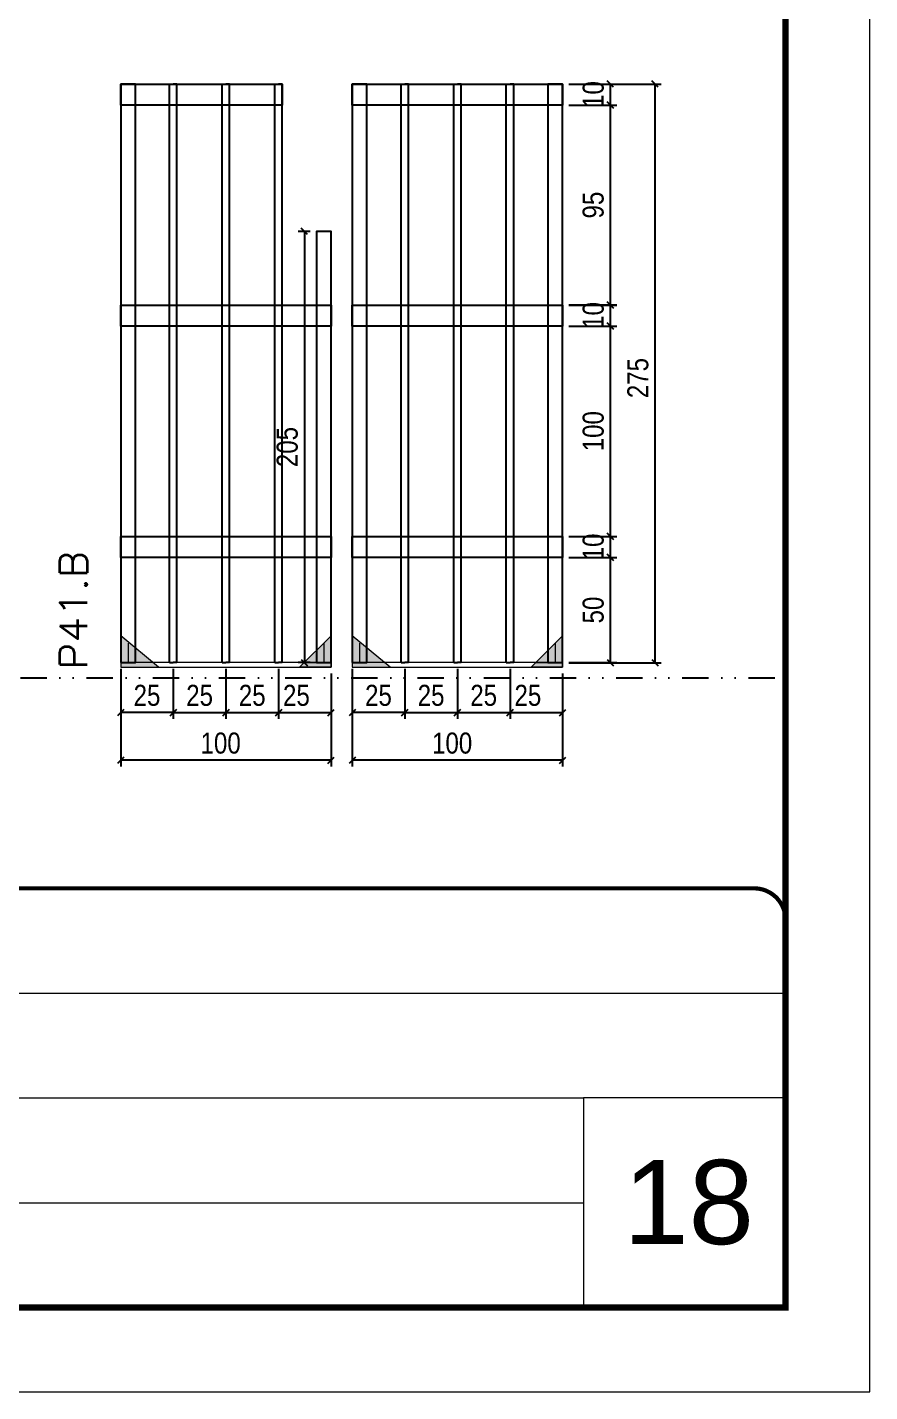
# Model space of a CAD drawing. Extents: x 14400 to 27878, y -21631 to 6985.
# Drawn here: x 17097 to 17497, y 1340 to 1989 of the extents above; entities that cross this region are included whole.
import ezdxf

# ---------------------------------------------------------------- set-up
doc = ezdxf.new("R2010")
doc.units = 0
for name, pattern in [('CONTINUO', [0]), ('DASHED', [0.75, 0.5, -0.25]), ('DIVIDE2', [0.625, 0.25, -0.125, 0, -0.125, 0, -0.125]), ('HIDDEN', [0.375, 0.25, -0.125])]:
    doc.linetypes.add(name, pattern=pattern)
for name, color, linetype, lineweight in [('CARIMBO', 255, 'Continuous', 9), ('Folhas', 255, 'Continuous', 9), ('Madeira', 126, 'Continuous', 18), ('Sarr 2.2x7', 40, 'Continuous', 9), ('SARRAFO DE PRESSAO', 251, 'DASHED', 9), ('Texto Seção', 7, 'Continuous', 15)]:
    doc.layers.add(name, color=color, linetype=linetype, lineweight=lineweight)
for name, color, linetype in [('COTA', 241, 'Continuous'), ('Nível', 160, 'Continuous'), ('SARR_2.2x10', 60, 'Continuous'), ('SARR_3.5x7', 81, 'Continuous'), ('SARR_7x7', 40, 'Continuous')]:
    doc.layers.add(name, color=color, linetype=linetype)
doc.styles.add('ARIAL', font='arial.ttf')
doc.styles.add('COTA TECNICA', font='techl___.ttf', dxfattribs={"height": 10})
doc.styles.add('REGUA-120', font='ROMANS.shx', dxfattribs={"height": 15})
doc.dimstyles.new('PAINEL', dxfattribs={"dimtxt": 10, "dimasz": 3, "dimexe": 3, "dimexo": 3, "dimgap": 3, "dimtad": 1, "dimdec": 1, "dimzin": 12, "dimdsep": 46, "dimtxsty": 'COTA TECNICA', "dimblk1": 'OBLIQUE', "dimblk2": 'OBLIQUE', "dimsah": 1, "dimcen": 0.9, "dimclrd": 4, "dimclre": 4, "dimclrt": 240, "dimadec": 1, "dimazin": 3, "dimtfac": 1, "dimtdec": 1, "dimtmove": 0, "dimatfit": 3, "dimfxl": 1, "dimtolj": 1, "dimtzin": 12, "dimarcsym": 0})

# ---------------------------------------------------------------- blocks, each defined once
blk = doc.blocks.new('9999999999')
at = {"color": 30, "linetype": 'CONTINUO'}
for p, q in [((98564.56, 34379.64), (99583.98, 34379.64)), ((98564.56, 34329.83), (99487.98, 34329.83)), ((99583.98, 34329.83), (99487.98, 34329.83)), ((99487.98, 34329.83), (99487.98, 34230.21)), ((98564.56, 34280.02), (99487.98, 34280.02))]:
    blk.add_line(p, q, dxfattribs=at)
at = {"color": 30, "linetype": 'CONTINUO', "const_width": 2}
blk.add_lwpolyline([(99583.98, 34230.21), (99583.98, 34414.45, 0.414214), (99568.98, 34429.45), (98228.98, 34429.45, 0.414214), (98213.98, 34414.45), (98213.98, 34245.21, 0.414214), (98228.98, 34230.21), (99583.98, 34230.21)], format="xyb", dxfattribs=at)
at = {"layer": 'Folhas'}
blk.add_lwpolyline([(98138.98, 34190.21), (99623.98, 34190.21), (99623.98, 35240.21), (98138.98, 35240.21)], close=True, dxfattribs=at)
at = {"layer": 'Folhas', "color": 30, "const_width": 3}
blk.add_lwpolyline([(98213.98, 34230.21), (99583.98, 34230.21), (99583.98, 35200.21), (98213.98, 35200.21)], close=True, dxfattribs=at)
blk = doc.blocks.new('_Oblique')
at = {"color": 0, "linetype": 'ByBlock', "lineweight": -2}
blk.add_line((-0.5, -0.5), (0.5, 0.5), dxfattribs=at)
blk = doc.blocks.new('*D6823')
at = {"layer": 'COTA', "color": 4, "lineweight": -2, "transparency": 16777216}
for p, q in [((17251.03, 1668.71), (17251.03, 1637.53)), ((17351.03, 1668.71), (17351.03, 1637.53)), ((17351.03, 1640.53), (17251.03, 1640.53))]:
    blk.add_line(p, q, dxfattribs=at)
at = {"layer": 'Defpoints', "color": 0, "transparency": 16777216}
for p in [(17251.03, 1671.71), (17351.03, 1671.71), (17251.03, 1640.53)]:
    blk.add_point(p, dxfattribs=at)
at = {"layer": 'COTA', "color": 4, "lineweight": -2, "transparency": 16777216, "xscale": 3, "yscale": 3, "zscale": 3, "rotation": 180}
blk.add_blockref('_Oblique', (17251.03, 1640.53), dxfattribs=at)
at = {"layer": 'COTA', "color": 4, "lineweight": -2, "transparency": 16777216, "xscale": 3, "yscale": 3, "zscale": 3}
blk.add_blockref('_Oblique', (17351.03, 1640.53), dxfattribs=at)
at = {"layer": 'COTA', "color": 240, "transparency": 16777216, "insert": (17298.53, 1648.63), "char_height": 10, "attachment_point": 5, "style": 'COTA TECNICA'}
blk.add_mtext('\\A1;100', dxfattribs=at)
blk = doc.blocks.new('*D6824')
at = {"layer": 'COTA', "color": 4, "lineweight": -2, "transparency": 16777216}
for p, q in [((17251.03, 1683.91), (17251.03, 1660.21)), ((17276.03, 1683.91), (17276.03, 1660.21)), ((17276.03, 1663.21), (17251.03, 1663.21))]:
    blk.add_line(p, q, dxfattribs=at)
at = {"layer": 'Defpoints', "color": 0, "transparency": 16777216}
for p in [(17251.03, 1686.91), (17276.03, 1686.91), (17251.03, 1663.21)]:
    blk.add_point(p, dxfattribs=at)
at = {"layer": 'COTA', "color": 4, "lineweight": -2, "transparency": 16777216, "xscale": 3, "yscale": 3, "zscale": 3, "rotation": 180}
blk.add_blockref('_Oblique', (17251.03, 1663.21), dxfattribs=at)
at = {"layer": 'COTA', "color": 4, "lineweight": -2, "transparency": 16777216, "xscale": 3, "yscale": 3, "zscale": 3}
blk.add_blockref('_Oblique', (17276.03, 1663.21), dxfattribs=at)
at = {"layer": 'COTA', "color": 240, "transparency": 16777216, "insert": (17263.53, 1671.32), "char_height": 10, "attachment_point": 5, "style": 'COTA TECNICA'}
blk.add_mtext('\\A1;25', dxfattribs=at)
blk = doc.blocks.new('*D6825')
at = {"layer": 'COTA', "color": 4, "lineweight": -2, "transparency": 16777216}
for p, q in [((17326.03, 1683.91), (17326.03, 1660.21)), ((17351.03, 1681.71), (17351.03, 1660.21)), ((17326.03, 1663.21), (17351.03, 1663.21))]:
    blk.add_line(p, q, dxfattribs=at)
at = {"layer": 'Defpoints', "color": 0, "transparency": 16777216}
for p in [(17326.03, 1686.91), (17351.03, 1684.71), (17351.03, 1663.21)]:
    blk.add_point(p, dxfattribs=at)
at = {"layer": 'COTA', "color": 4, "lineweight": -2, "transparency": 16777216, "xscale": 3, "yscale": 3, "zscale": 3, "rotation": 180}
blk.add_blockref('_Oblique', (17326.03, 1663.21), dxfattribs=at)
at = {"layer": 'COTA', "color": 4, "lineweight": -2, "transparency": 16777216, "xscale": 3, "yscale": 3, "zscale": 3}
blk.add_blockref('_Oblique', (17351.03, 1663.21), dxfattribs=at)
at = {"layer": 'COTA', "color": 240, "transparency": 16777216, "insert": (17334.53, 1671.32), "char_height": 10, "attachment_point": 5, "style": 'COTA TECNICA'}
blk.add_mtext('\\A1;25', dxfattribs=at)
blk = doc.blocks.new('*D6826')
at = {"layer": 'COTA', "color": 4, "lineweight": -2, "transparency": 16777216}
for p, q in [((17276.03, 1683.91), (17276.03, 1660.21)), ((17301.03, 1683.91), (17301.03, 1660.21)), ((17276.03, 1663.21), (17301.03, 1663.21))]:
    blk.add_line(p, q, dxfattribs=at)
at = {"layer": 'Defpoints', "color": 0, "transparency": 16777216}
for p in [(17276.03, 1686.91), (17301.03, 1686.91), (17301.03, 1663.21)]:
    blk.add_point(p, dxfattribs=at)
at = {"layer": 'COTA', "color": 4, "lineweight": -2, "transparency": 16777216, "xscale": 3, "yscale": 3, "zscale": 3, "rotation": 180}
blk.add_blockref('_Oblique', (17276.03, 1663.21), dxfattribs=at)
at = {"layer": 'COTA', "color": 4, "lineweight": -2, "transparency": 16777216, "xscale": 3, "yscale": 3, "zscale": 3}
blk.add_blockref('_Oblique', (17301.03, 1663.21), dxfattribs=at)
at = {"layer": 'COTA', "color": 240, "transparency": 16777216, "insert": (17288.53, 1671.32), "char_height": 10, "attachment_point": 5, "style": 'COTA TECNICA'}
blk.add_mtext('\\A1;25', dxfattribs=at)
blk = doc.blocks.new('*D6827')
at = {"layer": 'COTA', "color": 4, "lineweight": -2, "transparency": 16777216}
for p, q in [((17354.03, 1736.91), (17376.73, 1736.91)), ((17373.73, 1686.91), (17373.73, 1736.91)), ((17354.03, 1686.91), (17376.73, 1686.91))]:
    blk.add_line(p, q, dxfattribs=at)
at = {"layer": 'Defpoints', "color": 0, "transparency": 16777216}
for p in [(17351.03, 1736.91), (17373.73, 1736.91), (17351.03, 1686.91)]:
    blk.add_point(p, dxfattribs=at)
at = {"layer": 'COTA', "color": 4, "lineweight": -2, "transparency": 16777216, "xscale": 3, "yscale": 3, "zscale": 3}
for p, rotation in [((17373.73, 1736.91), 90), ((17373.73, 1686.91), 270)]:
    blk.add_blockref('_Oblique', p, dxfattribs=dict(at, rotation=rotation))
at = {"layer": 'COTA', "color": 240, "transparency": 16777216, "insert": (17365.62, 1711.91), "char_height": 10, "attachment_point": 5, "rotation": 90, "style": 'COTA TECNICA'}
blk.add_mtext('\\A1;50', dxfattribs=at)
blk = doc.blocks.new('*D6828')
at = {"layer": 'COTA', "color": 4, "lineweight": -2, "transparency": 16777216}
for p, q in [((17301.03, 1683.91), (17301.03, 1660.21)), ((17326.03, 1683.91), (17326.03, 1660.21)), ((17301.03, 1663.21), (17326.03, 1663.21))]:
    blk.add_line(p, q, dxfattribs=at)
at = {"layer": 'Defpoints', "color": 0, "transparency": 16777216}
for p in [(17301.03, 1686.91), (17326.03, 1686.91), (17326.03, 1663.21)]:
    blk.add_point(p, dxfattribs=at)
at = {"layer": 'COTA', "color": 4, "lineweight": -2, "transparency": 16777216, "xscale": 3, "yscale": 3, "zscale": 3, "rotation": 180}
blk.add_blockref('_Oblique', (17301.03, 1663.21), dxfattribs=at)
at = {"layer": 'COTA', "color": 4, "lineweight": -2, "transparency": 16777216, "xscale": 3, "yscale": 3, "zscale": 3}
blk.add_blockref('_Oblique', (17326.03, 1663.21), dxfattribs=at)
at = {"layer": 'COTA', "color": 240, "transparency": 16777216, "insert": (17313.53, 1671.32), "char_height": 10, "attachment_point": 5, "style": 'COTA TECNICA'}
blk.add_mtext('\\A1;25', dxfattribs=at)
blk = doc.blocks.new('*D6829')
at = {"layer": 'COTA', "color": 4, "lineweight": -2, "transparency": 16777216}
for p, q in [((17354.03, 1746.91), (17376.73, 1746.91)), ((17373.73, 1736.91), (17373.73, 1746.91)), ((17354.03, 1736.91), (17376.73, 1736.91))]:
    blk.add_line(p, q, dxfattribs=at)
at = {"layer": 'Defpoints', "color": 0, "transparency": 16777216}
for p in [(17351.03, 1746.91), (17373.73, 1746.91), (17351.03, 1736.91)]:
    blk.add_point(p, dxfattribs=at)
at = {"layer": 'COTA', "color": 4, "lineweight": -2, "transparency": 16777216, "xscale": 3, "yscale": 3, "zscale": 3}
for p, rotation in [((17373.73, 1746.91), 90), ((17373.73, 1736.91), 270)]:
    blk.add_blockref('_Oblique', p, dxfattribs=dict(at, rotation=rotation))
at = {"layer": 'COTA', "color": 240, "transparency": 16777216, "insert": (17365.62, 1741.91), "char_height": 10, "attachment_point": 5, "rotation": 90, "style": 'COTA TECNICA'}
blk.add_mtext('\\A1;10', dxfattribs=at)
blk = doc.blocks.new('*D6830')
at = {"layer": 'COTA', "color": 4, "lineweight": -2, "transparency": 16777216}
for p, q in [((17354.03, 1846.91), (17376.73, 1846.91)), ((17373.73, 1746.91), (17373.73, 1846.91)), ((17354.03, 1746.91), (17376.73, 1746.91))]:
    blk.add_line(p, q, dxfattribs=at)
at = {"layer": 'Defpoints', "color": 0, "transparency": 16777216}
for p in [(17351.03, 1846.91), (17373.73, 1846.91), (17351.03, 1746.91)]:
    blk.add_point(p, dxfattribs=at)
at = {"layer": 'COTA', "color": 4, "lineweight": -2, "transparency": 16777216, "xscale": 3, "yscale": 3, "zscale": 3}
for p, rotation in [((17373.73, 1846.91), 90), ((17373.73, 1746.91), 270)]:
    blk.add_blockref('_Oblique', p, dxfattribs=dict(at, rotation=rotation))
at = {"layer": 'COTA', "color": 240, "transparency": 16777216, "insert": (17365.62, 1796.91), "char_height": 10, "attachment_point": 5, "rotation": 90, "style": 'COTA TECNICA'}
blk.add_mtext('\\A1;100', dxfattribs=at)
blk = doc.blocks.new('*D6831')
at = {"layer": 'COTA', "color": 4, "lineweight": -2, "transparency": 16777216}
for p, q in [((17354.03, 1856.91), (17376.73, 1856.91)), ((17373.73, 1846.91), (17373.73, 1856.91)), ((17354.03, 1846.91), (17376.73, 1846.91))]:
    blk.add_line(p, q, dxfattribs=at)
at = {"layer": 'Defpoints', "color": 0, "transparency": 16777216}
for p in [(17351.03, 1856.91), (17373.73, 1856.91), (17351.03, 1846.91)]:
    blk.add_point(p, dxfattribs=at)
at = {"layer": 'COTA', "color": 4, "lineweight": -2, "transparency": 16777216, "xscale": 3, "yscale": 3, "zscale": 3}
for p, rotation in [((17373.73, 1856.91), 90), ((17373.73, 1846.91), 270)]:
    blk.add_blockref('_Oblique', p, dxfattribs=dict(at, rotation=rotation))
at = {"layer": 'COTA', "color": 240, "transparency": 16777216, "insert": (17365.62, 1851.91), "char_height": 10, "attachment_point": 5, "rotation": 90, "style": 'COTA TECNICA'}
blk.add_mtext('\\A1;10', dxfattribs=at)
blk = doc.blocks.new('*D6832')
at = {"layer": 'COTA', "color": 4, "lineweight": -2, "transparency": 16777216}
for p, q in [((17354.03, 1961.87), (17397.94, 1961.87)), ((17394.94, 1686.87), (17394.94, 1961.87)), ((17354.03, 1686.87), (17397.94, 1686.87))]:
    blk.add_line(p, q, dxfattribs=at)
at = {"layer": 'Defpoints', "color": 0, "transparency": 16777216}
for p in [(17351.03, 1961.87), (17394.94, 1961.87), (17351.03, 1686.87)]:
    blk.add_point(p, dxfattribs=at)
at = {"layer": 'COTA', "color": 4, "lineweight": -2, "transparency": 16777216, "xscale": 3, "yscale": 3, "zscale": 3}
for p, rotation in [((17394.94, 1961.87), 90), ((17394.94, 1686.87), 270)]:
    blk.add_blockref('_Oblique', p, dxfattribs=dict(at, rotation=rotation))
at = {"layer": 'COTA', "color": 240, "transparency": 16777216, "insert": (17386.83, 1822.17), "char_height": 10, "attachment_point": 5, "rotation": 90, "style": 'COTA TECNICA'}
blk.add_mtext('\\A1;275', dxfattribs=at)
blk = doc.blocks.new('*D6833')
at = {"layer": 'COTA', "color": 4, "lineweight": -2, "transparency": 16777216}
for p, q in [((17141.03, 1668.71), (17141.03, 1637.53)), ((17241.03, 1668.71), (17241.03, 1637.53)), ((17241.03, 1640.53), (17141.03, 1640.53))]:
    blk.add_line(p, q, dxfattribs=at)
at = {"layer": 'Defpoints', "color": 0, "transparency": 16777216}
for p in [(17141.03, 1671.71), (17241.03, 1671.71), (17141.03, 1640.53)]:
    blk.add_point(p, dxfattribs=at)
at = {"layer": 'COTA', "color": 4, "lineweight": -2, "transparency": 16777216, "xscale": 3, "yscale": 3, "zscale": 3, "rotation": 180}
blk.add_blockref('_Oblique', (17141.03, 1640.53), dxfattribs=at)
at = {"layer": 'COTA', "color": 4, "lineweight": -2, "transparency": 16777216, "xscale": 3, "yscale": 3, "zscale": 3}
blk.add_blockref('_Oblique', (17241.03, 1640.53), dxfattribs=at)
at = {"layer": 'COTA', "color": 240, "transparency": 16777216, "insert": (17188.53, 1648.63), "char_height": 10, "attachment_point": 5, "style": 'COTA TECNICA'}
blk.add_mtext('\\A1;100', dxfattribs=at)
blk = doc.blocks.new('*D6834')
at = {"layer": 'COTA', "color": 4, "lineweight": -2, "transparency": 16777216}
for p, q in [((17141.03, 1683.91), (17141.03, 1660.21)), ((17166.03, 1683.91), (17166.03, 1660.21)), ((17166.03, 1663.21), (17141.03, 1663.21))]:
    blk.add_line(p, q, dxfattribs=at)
at = {"layer": 'Defpoints', "color": 0, "transparency": 16777216}
for p in [(17141.03, 1686.91), (17166.03, 1686.91), (17141.03, 1663.21)]:
    blk.add_point(p, dxfattribs=at)
at = {"layer": 'COTA', "color": 4, "lineweight": -2, "transparency": 16777216, "xscale": 3, "yscale": 3, "zscale": 3, "rotation": 180}
blk.add_blockref('_Oblique', (17141.03, 1663.21), dxfattribs=at)
at = {"layer": 'COTA', "color": 4, "lineweight": -2, "transparency": 16777216, "xscale": 3, "yscale": 3, "zscale": 3}
blk.add_blockref('_Oblique', (17166.03, 1663.21), dxfattribs=at)
at = {"layer": 'COTA', "color": 240, "transparency": 16777216, "insert": (17153.53, 1671.32), "char_height": 10, "attachment_point": 5, "style": 'COTA TECNICA'}
blk.add_mtext('\\A1;25', dxfattribs=at)
blk = doc.blocks.new('*D6835')
at = {"layer": 'COTA', "color": 4, "lineweight": -2, "transparency": 16777216}
for p, q in [((17216.03, 1683.91), (17216.03, 1660.21)), ((17241.03, 1681.71), (17241.03, 1660.21)), ((17216.03, 1663.21), (17241.03, 1663.21))]:
    blk.add_line(p, q, dxfattribs=at)
at = {"layer": 'Defpoints', "color": 0, "transparency": 16777216}
for p in [(17216.03, 1686.91), (17241.03, 1684.71), (17241.03, 1663.21)]:
    blk.add_point(p, dxfattribs=at)
at = {"layer": 'COTA', "color": 4, "lineweight": -2, "transparency": 16777216, "xscale": 3, "yscale": 3, "zscale": 3, "rotation": 180}
blk.add_blockref('_Oblique', (17216.03, 1663.21), dxfattribs=at)
at = {"layer": 'COTA', "color": 4, "lineweight": -2, "transparency": 16777216, "xscale": 3, "yscale": 3, "zscale": 3}
blk.add_blockref('_Oblique', (17241.03, 1663.21), dxfattribs=at)
at = {"layer": 'COTA', "color": 240, "transparency": 16777216, "insert": (17224.53, 1671.32), "char_height": 10, "attachment_point": 5, "style": 'COTA TECNICA'}
blk.add_mtext('\\A1;25', dxfattribs=at)
blk = doc.blocks.new('*D6836')
at = {"layer": 'COTA', "color": 4, "lineweight": -2, "transparency": 16777216}
for p, q in [((17166.03, 1683.91), (17166.03, 1660.21)), ((17191.03, 1683.91), (17191.03, 1660.21)), ((17166.03, 1663.21), (17191.03, 1663.21))]:
    blk.add_line(p, q, dxfattribs=at)
at = {"layer": 'Defpoints', "color": 0, "transparency": 16777216}
for p in [(17166.03, 1686.91), (17191.03, 1686.91), (17191.03, 1663.21)]:
    blk.add_point(p, dxfattribs=at)
at = {"layer": 'COTA', "color": 4, "lineweight": -2, "transparency": 16777216, "xscale": 3, "yscale": 3, "zscale": 3, "rotation": 180}
blk.add_blockref('_Oblique', (17166.03, 1663.21), dxfattribs=at)
at = {"layer": 'COTA', "color": 4, "lineweight": -2, "transparency": 16777216, "xscale": 3, "yscale": 3, "zscale": 3}
blk.add_blockref('_Oblique', (17191.03, 1663.21), dxfattribs=at)
at = {"layer": 'COTA', "color": 240, "transparency": 16777216, "insert": (17178.53, 1671.32), "char_height": 10, "attachment_point": 5, "style": 'COTA TECNICA'}
blk.add_mtext('\\A1;25', dxfattribs=at)
blk = doc.blocks.new('*D6837')
at = {"layer": 'COTA', "color": 4, "lineweight": -2, "transparency": 16777216}
for p, q in [((17191.03, 1683.91), (17191.03, 1660.21)), ((17216.03, 1683.91), (17216.03, 1660.21)), ((17191.03, 1663.21), (17216.03, 1663.21))]:
    blk.add_line(p, q, dxfattribs=at)
at = {"layer": 'Defpoints', "color": 0, "transparency": 16777216}
for p in [(17191.03, 1686.91), (17216.03, 1686.91), (17216.03, 1663.21)]:
    blk.add_point(p, dxfattribs=at)
at = {"layer": 'COTA', "color": 4, "lineweight": -2, "transparency": 16777216, "xscale": 3, "yscale": 3, "zscale": 3, "rotation": 180}
blk.add_blockref('_Oblique', (17191.03, 1663.21), dxfattribs=at)
at = {"layer": 'COTA', "color": 4, "lineweight": -2, "transparency": 16777216, "xscale": 3, "yscale": 3, "zscale": 3}
blk.add_blockref('_Oblique', (17216.03, 1663.21), dxfattribs=at)
at = {"layer": 'COTA', "color": 240, "transparency": 16777216, "insert": (17203.53, 1671.32), "char_height": 10, "attachment_point": 5, "style": 'COTA TECNICA'}
blk.add_mtext('\\A1;25', dxfattribs=at)
blk = doc.blocks.new('*D6838')
at = {"layer": 'COTA', "color": 4, "lineweight": -2, "transparency": 16777216}
for p, q in [((17354.03, 1951.88), (17376.73, 1951.88)), ((17373.73, 1856.87), (17373.73, 1951.88)), ((17354.03, 1856.87), (17376.73, 1856.87))]:
    blk.add_line(p, q, dxfattribs=at)
at = {"layer": 'Defpoints', "color": 0, "transparency": 16777216}
for p in [(17351.03, 1951.88), (17373.73, 1951.88), (17351.03, 1856.87)]:
    blk.add_point(p, dxfattribs=at)
at = {"layer": 'COTA', "color": 4, "lineweight": -2, "transparency": 16777216, "xscale": 3, "yscale": 3, "zscale": 3}
for p, rotation in [((17373.73, 1951.88), 90), ((17373.73, 1856.87), 270)]:
    blk.add_blockref('_Oblique', p, dxfattribs=dict(at, rotation=rotation))
at = {"layer": 'COTA', "color": 240, "transparency": 16777216, "insert": (17365.59, 1904.38), "char_height": 10, "attachment_point": 5, "rotation": 90, "style": 'COTA TECNICA'}
blk.add_mtext('\\A1;95', dxfattribs=at)
blk = doc.blocks.new('*D6839')
at = {"layer": 'COTA', "color": 4, "lineweight": -2, "transparency": 16777216}
for p, q in [((17354.03, 1961.91), (17376.73, 1961.91)), ((17373.73, 1951.91), (17373.73, 1961.91)), ((17354.03, 1951.91), (17376.73, 1951.91))]:
    blk.add_line(p, q, dxfattribs=at)
at = {"layer": 'Defpoints', "color": 0, "transparency": 16777216}
for p in [(17351.03, 1961.91), (17373.73, 1961.91), (17351.03, 1951.91)]:
    blk.add_point(p, dxfattribs=at)
at = {"layer": 'COTA', "color": 4, "lineweight": -2, "transparency": 16777216, "xscale": 3, "yscale": 3, "zscale": 3}
for p, rotation in [((17373.73, 1961.91), 90), ((17373.73, 1951.91), 270)]:
    blk.add_blockref('_Oblique', p, dxfattribs=dict(at, rotation=rotation))
at = {"layer": 'COTA', "color": 240, "transparency": 16777216, "insert": (17365.62, 1956.91), "char_height": 10, "attachment_point": 5, "rotation": 90, "style": 'COTA TECNICA'}
blk.add_mtext('\\A1;10', dxfattribs=at)
blk = doc.blocks.new('*D6842')
at = {"layer": 'COTA', "color": 4, "lineweight": -2, "transparency": 16777216}
for p, q in [((17231.03, 1891.88), (17225.32, 1891.88)), ((17228.32, 1891.88), (17228.32, 1686.91)), ((17231.03, 1686.91), (17225.32, 1686.91))]:
    blk.add_line(p, q, dxfattribs=at)
at = {"layer": 'Defpoints', "color": 0, "transparency": 16777216}
for p in [(17234.03, 1891.88), (17228.32, 1686.91), (17234.03, 1686.91)]:
    blk.add_point(p, dxfattribs=at)
at = {"layer": 'COTA', "color": 4, "lineweight": -2, "transparency": 16777216, "xscale": 3, "yscale": 3, "zscale": 3}
for p, rotation in [((17228.32, 1891.88), 90), ((17228.32, 1686.91), 270)]:
    blk.add_blockref('_Oblique', p, dxfattribs=dict(at, rotation=rotation))
at = {"layer": 'COTA', "color": 240, "transparency": 16777216, "insert": (17220.21, 1789.39), "char_height": 10, "attachment_point": 5, "rotation": 90, "style": 'COTA TECNICA'}
blk.add_mtext('\\A1;205', dxfattribs=at)

msp = doc.modelspace()

# ---------------------------------------------------------------- hatches: boundary and pattern name
at = {"layer": 'Madeira'}
h = msp.add_hatch(color=252, dxfattribs=at)
h.dxf.hatch_style = 2
h.paths.add_polyline_path([(17141.03, 1699.71), (17141.03, 1684.71), (17159.03, 1684.71)])
h = msp.add_hatch(color=252, dxfattribs=at)
h.dxf.hatch_style = 2
h.paths.add_polyline_path([(17241.03, 1699.71), (17241.03, 1684.71), (17226.03, 1684.71)])
h = msp.add_hatch(color=252, dxfattribs=at)
h.dxf.hatch_style = 2
h.paths.add_polyline_path([(17251.03, 1699.71), (17251.03, 1684.71), (17269.03, 1684.71)])
h = msp.add_hatch(color=252, dxfattribs=at)
h.dxf.hatch_style = 2
h.paths.add_polyline_path([(17351.03, 1699.71), (17351.03, 1684.71), (17336.03, 1684.71)])

# ---------------------------------------------------------------- linework, layer by layer
at = {"layer": 'Madeira', "color": 1, "linetype": 'HIDDEN'}
for p, q in [((17144.53, 1696.21), (17144.53, 1686.91)), ((17144.53, 1696.21), (17144.53, 1686.91)), ((17148.03, 1692.71), (17148.03, 1686.91)), ((17237.53, 1696.21), (17237.53, 1686.91)), ((17237.53, 1696.21), (17237.53, 1686.91)), ((17254.53, 1696.21), (17254.53, 1686.91)), ((17254.53, 1696.21), (17254.53, 1686.91)), ((17258.03, 1692.71), (17258.03, 1686.91)), ((17347.53, 1696.21), (17347.53, 1686.91)), ((17347.53, 1696.21), (17347.53, 1686.91)), ((17150.86, 1686.91), (17141.03, 1686.91)), ((17150.86, 1686.91), (17141.03, 1686.91)), ((17156.83, 1686.91), (17141.03, 1686.91)), ((17228.23, 1686.91), (17241.03, 1686.91)), ((17231.19, 1686.91), (17241.03, 1686.91)), ((17231.19, 1686.91), (17241.03, 1686.91)), ((17260.86, 1686.91), (17251.03, 1686.91)), ((17260.86, 1686.91), (17251.03, 1686.91)), ((17266.83, 1686.91), (17251.03, 1686.91)), ((17338.23, 1686.91), (17351.03, 1686.91)), ((17341.19, 1686.91), (17351.03, 1686.91)), ((17341.19, 1686.91), (17351.03, 1686.91))]:
    msp.add_line(p, q, dxfattribs=at)
at = {"layer": 'Madeira'}
for p, q in [((17141.03, 1686.91), (17141.03, 1684.71)), ((17141.03, 1686.91), (17141.03, 1684.71)), ((17141.03, 1686.91), (17141.03, 1684.71)), ((17251.03, 1686.91), (17251.03, 1684.71)), ((17251.03, 1686.91), (17251.03, 1684.71)), ((17251.03, 1686.91), (17251.03, 1684.71))]:
    msp.add_line(p, q, dxfattribs=at)
at = {"layer": 'Madeira', "color": 0}
for points in [[(17141.03, 1699.71), (17141.03, 1684.71), (17159.03, 1684.71), (17141.03, 1699.71)], [(17241.03, 1699.71), (17241.03, 1684.71), (17226.03, 1684.71), (17241.03, 1699.71)], [(17251.03, 1699.71), (17251.03, 1684.71), (17269.03, 1684.71), (17251.03, 1699.71)], [(17351.03, 1699.71), (17351.03, 1684.71), (17336.03, 1684.71), (17351.03, 1699.71)]]:
    msp.add_lwpolyline(points, dxfattribs=at)
at = {"layer": 'Nível', "color": 4, "linetype": 'DIVIDE2', "ltscale": 50}
msp.add_line((16086.97, 1679.71), (17456.97, 1679.71), dxfattribs=at)
at = {"layer": 'Sarr 2.2x7'}
for points in [[(17241.03, 1686.91), (17141.03, 1686.91), (17141.03, 1684.71), (17241.03, 1684.71)], [(17351.03, 1686.91), (17251.03, 1686.91), (17251.03, 1684.71), (17351.03, 1684.71)]]:
    msp.add_lwpolyline(points, close=True, dxfattribs=at)
at = {"layer": 'SARR_2.2x10'}
for points in [[(17141.03, 1961.87), (17217.78, 1961.87), (17217.78, 1951.87), (17141.03, 1951.88)], [(17251.03, 1961.87), (17351.03, 1961.87), (17351.03, 1951.87), (17251.03, 1951.88)], [(17141.03, 1856.88), (17241.03, 1856.87), (17241.03, 1846.87), (17141.03, 1846.88)], [(17251.03, 1856.88), (17351.03, 1856.87), (17351.03, 1846.87), (17251.03, 1846.88)], [(17141.03, 1746.88), (17241.03, 1746.87), (17241.03, 1736.87), (17141.03, 1736.88)], [(17251.03, 1746.88), (17351.03, 1746.87), (17351.03, 1736.87), (17251.03, 1736.88)]]:
    msp.add_lwpolyline(points, close=True, dxfattribs=at)
at = {"layer": 'SARR_3.5x7'}
for p, q in [((17164.28, 1686.91), (17164.28, 1961.87)), ((17164.28, 1961.87), (17166.03, 1961.87)), ((17167.78, 1961.87), (17166.03, 1961.87)), ((17167.78, 1686.91), (17167.78, 1961.87)), ((17189.28, 1686.91), (17189.28, 1961.87)), ((17189.28, 1961.87), (17191.03, 1961.87)), ((17192.78, 1961.87), (17191.03, 1961.87)), ((17192.78, 1686.91), (17192.78, 1961.87)), ((17214.28, 1686.91), (17214.28, 1961.87)), ((17214.28, 1961.87), (17216.03, 1961.87)), ((17217.78, 1961.87), (17216.03, 1961.87)), ((17217.78, 1686.91), (17217.78, 1961.87)), ((17274.28, 1686.91), (17274.28, 1961.87)), ((17274.28, 1961.87), (17276.03, 1961.87)), ((17277.78, 1961.87), (17276.03, 1961.87)), ((17277.78, 1686.91), (17277.78, 1961.87)), ((17299.28, 1686.91), (17299.28, 1961.87)), ((17299.28, 1961.87), (17301.03, 1961.87)), ((17302.78, 1961.87), (17301.03, 1961.87)), ((17302.78, 1686.91), (17302.78, 1961.87)), ((17324.28, 1686.91), (17324.28, 1961.87)), ((17324.28, 1961.87), (17326.03, 1961.87)), ((17327.78, 1961.87), (17326.03, 1961.87)), ((17327.78, 1686.91), (17327.78, 1961.87)), ((17164.28, 1686.91), (17166.03, 1686.91)), ((17167.78, 1686.91), (17166.03, 1686.91)), ((17189.28, 1686.91), (17191.03, 1686.91)), ((17192.78, 1686.91), (17191.03, 1686.91)), ((17214.28, 1686.91), (17216.03, 1686.91)), ((17217.78, 1686.91), (17216.03, 1686.91)), ((17274.28, 1686.91), (17276.03, 1686.91)), ((17277.78, 1686.91), (17276.03, 1686.91)), ((17299.28, 1686.91), (17301.03, 1686.91)), ((17302.78, 1686.91), (17301.03, 1686.91)), ((17324.28, 1686.91), (17326.03, 1686.91)), ((17327.78, 1686.91), (17326.03, 1686.91))]:
    msp.add_line(p, q, dxfattribs=at)
at = {"layer": 'SARR_7x7'}
for points in [[(17141.03, 1686.91), (17148.03, 1686.91), (17148.03, 1961.87), (17141.03, 1961.87)], [(17251.03, 1686.91), (17258.03, 1686.91), (17258.03, 1961.87), (17251.03, 1961.87)], [(17344.03, 1686.91), (17351.03, 1686.91), (17351.03, 1961.87), (17344.03, 1961.87)], [(17234.03, 1686.91), (17241.03, 1686.91), (17241.03, 1891.88), (17234.03, 1891.88)]]:
    msp.add_lwpolyline(points, close=True, dxfattribs=at)

# ---------------------------------------------------------------- block references
at = {"layer": 'SARRAFO DE PRESSAO', "color": 6, "linetype": 'ByBlock'}
msp.add_blockref('9999999999', (-82127.01, -32849.78), dxfattribs=at)

# ---------------------------------------------------------------- texts
at = {"layer": 'CARIMBO', "style": 'ARIAL'}
msp.add_text('18', height=40, dxfattribs=at).set_placement((17379.83, 1410.57))
at = {"layer": 'Texto Seção', "style": 'REGUA-120', "width": 1.1}
msp.add_text('P41.B', height=13, rotation=90, dxfattribs=at).set_placement((17125.03, 1683.6))

# ---------------------------------------------------------------- dimensions: what is measured, and where the dimension line sits
at = {"layer": 'COTA'}
for base, p1, p2, angle, picture, middle in [((17373.73, 1961.91), (17351.03, 1951.91), (17351.03, 1961.91), 90, '*D6839', (17373.73, 1956.91)), ((17394.94, 1961.87), (17351.03, 1686.87), (17351.03, 1961.87), 90, '*D6832', (17394.94, 1822.17)), ((17373.73, 1856.91), (17351.03, 1846.91), (17351.03, 1856.91), 90, '*D6831', (17373.73, 1851.91)), ((17373.73, 1746.91), (17351.03, 1736.91), (17351.03, 1746.91), 90, '*D6829', (17373.73, 1741.91)), ((17141.03, 1640.53), (17241.03, 1671.71), (17141.03, 1671.71), 180, '*D6833', (17188.53, 1640.53)), ((17251.03, 1640.53), (17351.03, 1671.71), (17251.03, 1671.71), 180, '*D6823', (17298.53, 1640.53))]:
    dim = msp.add_linear_dim(base=base, p1=p1, p2=p2, angle=angle, dimstyle='PAINEL', override={"dimtmove": 1}, dxfattribs=at)
    dim.commit()
    dim.dimension.update_dxf_attribs({"geometry": picture, "text_midpoint": middle, "dimtype": 160})
for base, p1, p2, angle, picture, middle in [((17373.73, 1951.88), (17351.03, 1856.87), (17351.03, 1951.88), 90, '*D6838', (17365.59, 1904.38)), ((17373.73, 1846.91), (17351.03, 1746.91), (17351.03, 1846.91), 90, '*D6830', (17365.62, 1796.91)), ((17373.73, 1736.91), (17351.03, 1686.91), (17351.03, 1736.91), 90, '*D6827', (17365.62, 1711.91)), ((17141.03, 1663.21), (17166.03, 1686.91), (17141.03, 1686.91), 180, '*D6834', (17153.53, 1671.32)), ((17251.03, 1663.21), (17276.03, 1686.91), (17251.03, 1686.91), 180, '*D6824', (17263.53, 1671.32))]:
    dim = msp.add_linear_dim(base=base, p1=p1, p2=p2, angle=angle, dimstyle='PAINEL', override={"dimtmove": 1}, dxfattribs=at)
    dim.commit()
    dim.dimension.update_dxf_attribs({"geometry": picture, "text_midpoint": middle})
dim = msp.add_linear_dim(base=(17228.32, 1686.91), p1=(17234.03, 1891.88), p2=(17234.03, 1686.91), angle=90, dimstyle='PAINEL', dxfattribs=at)
dim.commit()
dim.dimension.update_dxf_attribs({"geometry": '*D6842', "text_midpoint": (17220.21, 1789.39)})
for base, p1, p2, picture, middle in [((17191.03, 1663.21), (17166.03, 1686.91), (17191.03, 1686.91), '*D6836', (17178.53, 1671.32)), ((17216.03, 1663.21), (17191.03, 1686.91), (17216.03, 1686.91), '*D6837', (17203.53, 1671.32)), ((17301.03, 1663.21), (17276.03, 1686.91), (17301.03, 1686.91), '*D6826', (17288.53, 1671.32)), ((17326.03, 1663.21), (17301.03, 1686.91), (17326.03, 1686.91), '*D6828', (17313.53, 1671.32))]:
    dim = msp.add_linear_dim(base=base, p1=p1, p2=p2, dimstyle='PAINEL', override={"dimtmove": 1}, dxfattribs=at)
    dim.commit()
    dim.dimension.update_dxf_attribs({"geometry": picture, "text_midpoint": middle})
for base, p1, p2, picture, middle in [((17241.03, 1663.21), (17216.03, 1686.91), (17241.03, 1684.71), '*D6835', (17224.53, 1663.21)), ((17351.03, 1663.21), (17326.03, 1686.91), (17351.03, 1684.71), '*D6825', (17334.53, 1663.21))]:
    dim = msp.add_linear_dim(base=base, p1=p1, p2=p2, dimstyle='PAINEL', override={"dimtmove": 1}, dxfattribs=at)
    dim.commit()
    dim.dimension.update_dxf_attribs({"geometry": picture, "text_midpoint": middle, "dimtype": 160})

doc.saveas('drawing.dxf')
